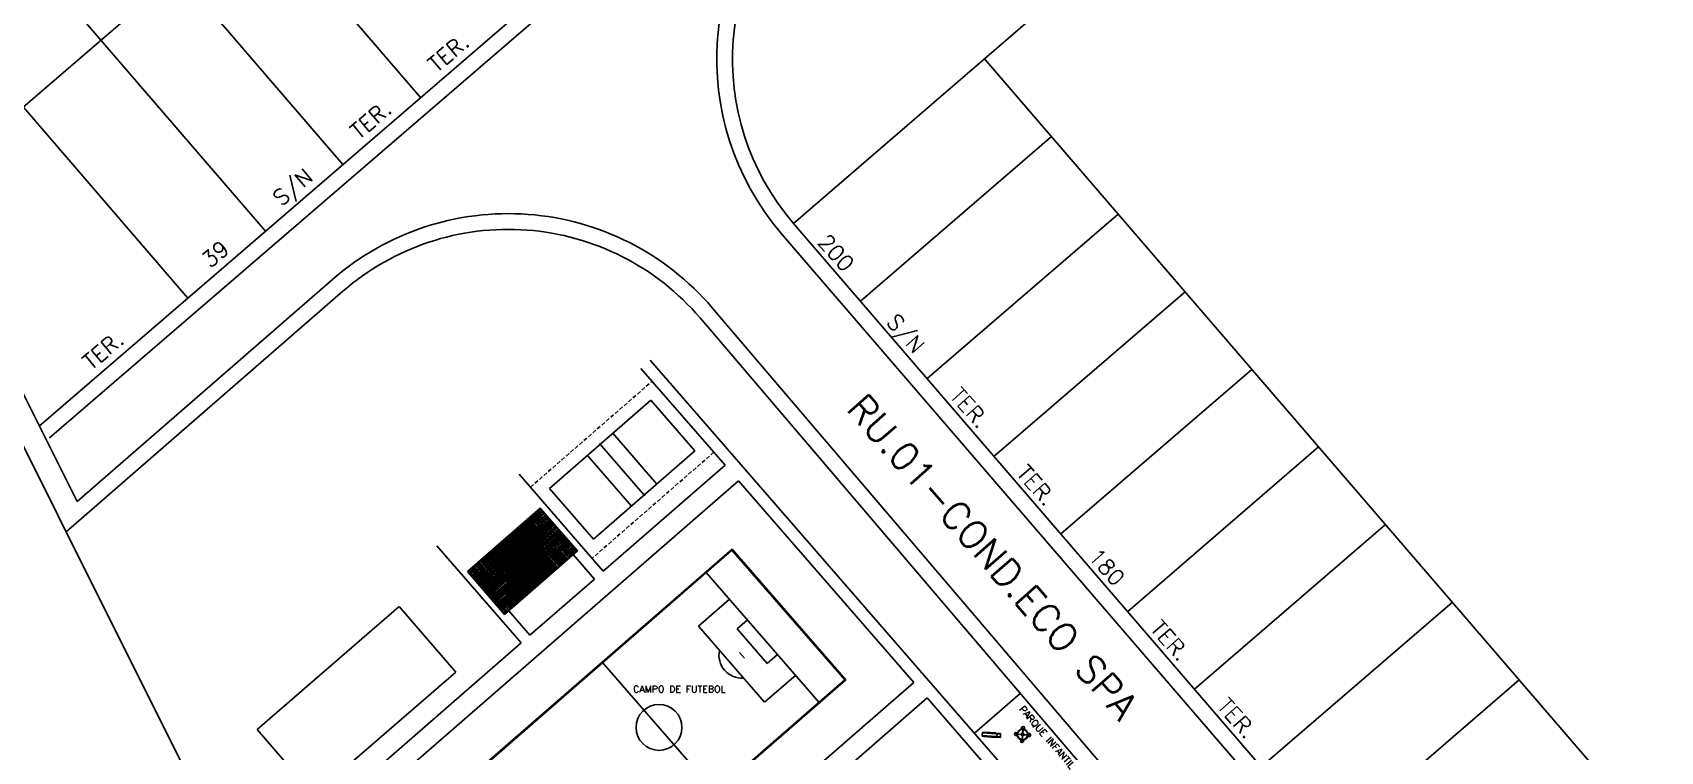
# Model space of a CAD drawing. Extents: x 714896 to 749292, y 8417558 to 8447149.
# Drawn here: x 741978 to 742184.7, y 8429004 to 8429095.2 of the extents above; entities that cross this region are included whole.
import ezdxf

# ---------------------------------------------------------------- set-up
doc = ezdxf.new("R2010")
doc.units = 0
doc.header["$MEASUREMENT"] = 0
doc.linetypes.add('DASHED', pattern=[0.75, 0.5, -0.25])
for name, color, linetype in [('LOTE', 7, 'CONTINUOUS'), ('NUM-PORTA', 7, 'CONTINUOUS'), ('QUADRA', 6, 'CONTINUOUS'), ('TEXTO', 7, 'CONTINUOUS'), ('TEXTODERUA', 3, 'CONTINUOUS')]:
    doc.layers.add(name, color=color, linetype=linetype)
doc.styles.add('RG100', font='ROMANS.shx', dxfattribs={"height": 12.5})
doc.styles.add('ROMANS', font='ROMANS.SHX', dxfattribs={"height": 1.5})

msp = doc.modelspace()

# ---------------------------------------------------------------- linework, layer by layer
at = {"layer": 'LOTE', "color": 7, "linetype": 'CONTINUOUS'}
for p, q in [((741875.89, 8429250.91), (741983.68, 8429035.7)), ((741964.09, 8429074.8), (742124.6, 8429213.03)), ((741978.87, 8429045.29), (742121.23, 8429167.9)), ((741980.17, 8429043.78), (742122.54, 8429166.39)), ((742027.27, 8429086.98), (741985.51, 8429135.48)), ((742017.42, 8429078.5), (741975.66, 8429126.99)), ((742007.57, 8429070.02), (741965.81, 8429118.51)), ((741997.72, 8429061.53), (741955.96, 8429110.03)), ((742098.87, 8429091.89), (742074.62, 8429071.01)), ((742107.35, 8429082.04), (742083.1, 8429061.16)), ((742115.83, 8429072.19), (742091.59, 8429051.31)), ((741982.29, 8429031.85), (742017.41, 8429062.39)), ((741983.68, 8429035.7), (742016.1, 8429063.9)), ((742124.32, 8429062.34), (742100.07, 8429041.46)), ((742136.33, 8428975.84), (742064.28, 8429060.31)), ((742130.3, 8428979.84), (742062.76, 8429059.02)), ((742132.8, 8429052.49), (742108.55, 8429031.61)), ((742141.28, 8429042.64), (742117.04, 8429021.76)), ((742149.77, 8429032.79), (742125.52, 8429011.91)), ((742158.25, 8429022.94), (742134, 8429002.06)), ((742166.73, 8429013.09), (742142.49, 8428992.21)), ((742097.59, 8429006.33), (742103.4, 8429011.36)), ((742098.56, 8429005.96), (742098.6, 8429006.43)), ((742098.59, 8429006.39), (742100.91, 8429006.22)), ((742098.59, 8429006.38), (742100.91, 8429006.21)), ((742098.6, 8429006.43), (742100.91, 8429006.26)), ((742098.8, 8429006.41), (742098.81, 8429006.47)), ((742098.81, 8429006.47), (742100.3, 8429006.36)), ((742100.3, 8429006.3), (742100.3, 8429006.36)), ((742100.45, 8429006.29), (742100.42, 8429005.83)), ((742102.93, 8429006.02), (742102.96, 8429006.37)), ((742103.57, 8429006.91), (742103.93, 8429006.88)), ((742103.68, 8429006.16), (742103.69, 8429006.28)), ((742103.7, 8429006.31), (742103.73, 8429006.79)), ((742103.71, 8429006.15), (742103.72, 8429006.28)), ((742103.72, 8429006.31), (742103.75, 8429006.79)), ((742103.73, 8429006.83), (742103.74, 8429006.89)), ((742103.76, 8429006.82), (742103.76, 8429006.89)), ((742104.46, 8429006.27), (742104.43, 8429005.91)), ((742100.88, 8429005.83), (742098.56, 8429006)), ((742100.88, 8429005.79), (742098.56, 8429005.96)), ((742100.88, 8429005.84), (742098.57, 8429006.01)), ((742098.77, 8429005.89), (742098.77, 8429005.95)), ((742100.26, 8429005.78), (742098.77, 8429005.89)), ((742100.26, 8429005.78), (742100.26, 8429005.84)), ((742100.91, 8429006.26), (742100.88, 8429005.79)), ((742103.02, 8429006.2), (742102.95, 8429006.21)), ((742103.01, 8429006.18), (742102.95, 8429006.19)), ((742103.05, 8429006.2), (742103.53, 8429006.17)), ((742103.05, 8429006.18), (742103.52, 8429006.15)), ((742103.82, 8429005.38), (742103.47, 8429005.41)), ((742103.56, 8429006.17), (742103.68, 8429006.16)), ((742103.56, 8429006.14), (742103.68, 8429006.13)), ((742103.63, 8429005.46), (742103.63, 8429005.4)), ((742103.64, 8429005.5), (742103.67, 8429005.98)), ((742103.66, 8429005.46), (742103.65, 8429005.39)), ((742103.66, 8429005.5), (742103.69, 8429005.97)), ((742103.67, 8429006.01), (742103.68, 8429006.13)), ((742103.7, 8429006.01), (742103.71, 8429006.13)), ((742103.71, 8429006.15), (742103.83, 8429006.15)), ((742103.71, 8429006.13), (742103.83, 8429006.12)), ((742103.86, 8429006.12), (742104.34, 8429006.09)), ((742103.87, 8429006.14), (742104.34, 8429006.11)), ((742104.38, 8429006.11), (742104.45, 8429006.1)), ((742104.38, 8429006.08), (742104.44, 8429006.08))]:
    msp.add_line(p, q, dxfattribs=at)
at = {"layer": 'LOTE'}
for p, q in [((742065.92, 8429040.31), (742055.22, 8429052.6)), ((742106.09, 8428996.56), (742056.43, 8429053.65)), ((742050.47, 8429026.87), (742065.92, 8429040.31)), ((742024.4, 8429000.75), (742067.63, 8429038.34)), ((742039.78, 8429039.17), (742050.47, 8429026.87)), ((742089.87, 8429012.76), (742067.63, 8429038.34)), ((742042.05, 8429029.8), (742042.46, 8429034.86)), ((742042.46, 8429034.87), (742042.46, 8429034.87)), ((742029.33, 8429030.08), (742040.03, 8429017.78)), ((742038.34, 8429026.48), (742042.05, 8429029.8)), ((742042.05, 8429029.8), (742047.12, 8429029.38)), ((742046.65, 8429028.98), (742049.34, 8429025.88)), ((742038.34, 8429026.48), (742033.22, 8429026.83)), ((742038.34, 8429026.48), (742037.93, 8429021.41)), ((742041.16, 8429018.77), (742049.34, 8429025.88)), ((742063.54, 8429026.72), (742077.85, 8429010.27)), ((742041.11, 8429024.16), (742041.11, 8429024.16)), ((742066.5, 8429023.32), (742062.55, 8429019.89)), ((742037.93, 8429021.41), (742037.93, 8429021.41)), ((742038.47, 8429021.86), (742041.16, 8429018.77)), ((742062.55, 8429019.89), (742070.94, 8429010.24)), ((742068.79, 8429020.69), (742067.47, 8429019.55)), ((742067.47, 8429019.55), (742071.29, 8429015.16)), ((742069.97, 8429019.41), (742069.89, 8429019.34)), ((742008.67, 8428990.51), (742040.03, 8429017.78)), ((742071.49, 8429017.65), (742071.42, 8429017.59)), ((742064.69, 8428998.83), (742050.38, 8429015.28)), ((742068.38, 8429015.84), (742067.74, 8429016.57)), ((742072.6, 8429016.3), (742071.29, 8429015.16)), ((742067.43, 8428993.24), (742089.87, 8429012.76)), ((742074.89, 8429013.67), (742070.94, 8429010.24)), ((742069.14, 8428991.28), (742091.58, 8429010.8)), ((742102.04, 8428998.78), (742091.58, 8429010.8))]:
    msp.add_line(p, q, dxfattribs=at)
at = {"layer": 'LOTE', "linetype": 'DASHED'}
for p, q in [((742041.22, 8429037.54), (742056.67, 8429050.98)), ((742064.51, 8429041.97), (742049.06, 8429028.53))]:
    msp.add_line(p, q, dxfattribs=at)
at = {"layer": 'LOTE', "linetype": 'BYBLOCK'}
for p, q in [((742056.5, 8429048.57), (742043.63, 8429037.37)), ((742062.1, 8429042.13), (742056.5, 8429048.57)), ((742057.28, 8429037.94), (742051.68, 8429044.37)), ((742054.06, 8429035.14), (742048.46, 8429041.57)), ((742049.23, 8429030.94), (742062.1, 8429042.13)), ((742055.76, 8429036.43), (742049.97, 8429043.08)), ((742043.63, 8429037.37), (742049.23, 8429030.94)), ((742006.51, 8429006.79), (742024.54, 8429022.38)), ((742024.54, 8429022.38), (742031.74, 8429014.06)), ((742013.71, 8428998.47), (742031.74, 8429014.06)), ((742013.71, 8428998.47), (742006.51, 8429006.79))]:
    msp.add_line(p, q, dxfattribs=at)
at = {"layer": 'LOTE', "color": 30}
for p, q in [((742042.18, 8429031.35), (742040.56, 8429033.22)), ((742042.19, 8429031.48), (742040.63, 8429033.28)), ((742042.21, 8429031.74), (742040.77, 8429033.41)), ((742042.22, 8429031.88), (742040.84, 8429033.47)), ((742042.24, 8429032.14), (742040.98, 8429033.59)), ((742042.25, 8429032.27), (742041.06, 8429033.65)), ((742042.27, 8429032.53), (742041.2, 8429033.78)), ((742042.29, 8429032.66), (742041.27, 8429033.84)), ((742042.31, 8429032.92), (742041.41, 8429033.96)), ((742042.32, 8429033.05), (742041.48, 8429034.02)), ((742042.34, 8429033.32), (742041.62, 8429034.15)), ((742042.35, 8429033.45), (742041.69, 8429034.21)), ((742042.37, 8429033.71), (742041.83, 8429034.33)), ((742042.38, 8429033.84), (742041.9, 8429034.39)), ((742042.4, 8429034.1), (742042.05, 8429034.52)), ((742042.41, 8429034.23), (742042.12, 8429034.58)), ((742043.93, 8429033.17), (742042.21, 8429031.67)), ((742043.87, 8429033.24), (742042.22, 8429031.81)), ((742043.75, 8429033.38), (742042.24, 8429032.07)), ((742043.69, 8429033.45), (742042.25, 8429032.21)), ((742042.44, 8429034.5), (742042.26, 8429034.7)), ((742043.56, 8429033.59), (742042.27, 8429032.47)), ((742043.5, 8429033.66), (742042.28, 8429032.61)), ((742043.38, 8429033.81), (742042.3, 8429032.87)), ((742043.32, 8429033.88), (742042.31, 8429033.01)), ((742042.45, 8429034.63), (742042.33, 8429034.76)), ((742043.2, 8429034.02), (742042.34, 8429033.27)), ((742043.13, 8429034.09), (742042.35, 8429033.41)), ((742043.01, 8429034.23), (742042.37, 8429033.67)), ((742042.95, 8429034.3), (742042.38, 8429033.81)), ((742042.83, 8429034.44), (742042.4, 8429034.07)), ((742042.76, 8429034.51), (742042.41, 8429034.21)), ((742042.64, 8429034.65), (742042.43, 8429034.47)), ((742042.58, 8429034.73), (742042.44, 8429034.61)), ((742040.44, 8429028.35), (742038.08, 8429031.07)), ((742040.58, 8429028.48), (742038.23, 8429031.19)), ((742040.65, 8429028.54), (742038.3, 8429031.25)), ((742040.79, 8429028.66), (742038.44, 8429031.38)), ((742040.86, 8429028.73), (742038.51, 8429031.44)), ((742041, 8429028.85), (742038.65, 8429031.56)), ((742041.07, 8429028.91), (742038.72, 8429031.62)), ((742041.2, 8429029.04), (742038.86, 8429031.75)), ((742041.27, 8429029.1), (742038.93, 8429031.81)), ((742041.41, 8429029.23), (742039.07, 8429031.93)), ((742041.48, 8429029.29), (742039.15, 8429031.99)), ((742041.62, 8429029.41), (742039.29, 8429032.12)), ((742041.69, 8429029.48), (742039.36, 8429032.18)), ((742041.83, 8429029.6), (742039.5, 8429032.3)), ((742041.9, 8429029.66), (742039.57, 8429032.36)), ((742042.04, 8429029.79), (742039.71, 8429032.49)), ((742042.06, 8429029.91), (742039.78, 8429032.55)), ((742042.08, 8429030.17), (742039.92, 8429032.67)), ((742042.09, 8429030.3), (742039.99, 8429032.73)), ((742042.11, 8429030.57), (742040.14, 8429032.85)), ((742042.13, 8429030.7), (742040.21, 8429032.92)), ((742042.15, 8429030.96), (742040.35, 8429033.04)), ((742042.16, 8429031.09), (742040.42, 8429033.1)), ((742044.8, 8429032.18), (742042.05, 8429029.81)), ((742044.67, 8429032.32), (742042.07, 8429030.07)), ((742044.61, 8429032.39), (742042.09, 8429030.21)), ((742044.49, 8429032.53), (742042.11, 8429030.47)), ((742044.43, 8429032.6), (742042.12, 8429030.61)), ((742044.3, 8429032.74), (742042.14, 8429030.87)), ((742044.24, 8429032.82), (742042.15, 8429031.01)), ((742044.12, 8429032.96), (742042.17, 8429031.27)), ((742044.86, 8429032.11), (742042.17, 8429029.79)), ((742044.06, 8429033.03), (742042.18, 8429031.41)), ((742044.98, 8429031.97), (742042.43, 8429029.76)), ((742045.04, 8429031.9), (742042.56, 8429029.75)), ((742045.16, 8429031.75), (742042.83, 8429029.73)), ((742045.23, 8429031.68), (742042.96, 8429029.72)), ((742045.35, 8429031.54), (742043.22, 8429029.7)), ((742045.41, 8429031.47), (742043.35, 8429029.69)), ((742045.53, 8429031.33), (742043.61, 8429029.67)), ((742045.59, 8429031.26), (742043.74, 8429029.66)), ((742045.72, 8429031.12), (742044, 8429029.64)), ((742037.94, 8429026.51), (742035.75, 8429029.04)), ((742038.21, 8429026.49), (742035.89, 8429029.16)), ((742038.34, 8429026.48), (742035.96, 8429029.22)), ((742038.48, 8429026.6), (742036.1, 8429029.35)), ((742038.55, 8429026.66), (742036.17, 8429029.41)), ((742038.69, 8429026.79), (742036.32, 8429029.53)), ((742038.76, 8429026.85), (742036.39, 8429029.59)), ((742038.9, 8429026.97), (742036.53, 8429029.72)), ((742038.97, 8429027.04), (742036.6, 8429029.78)), ((742039.11, 8429027.16), (742036.74, 8429029.9)), ((742039.18, 8429027.22), (742036.81, 8429029.96)), ((742039.32, 8429027.35), (742036.95, 8429030.09)), ((742039.39, 8429027.41), (742037.02, 8429030.15)), ((742039.53, 8429027.54), (742037.16, 8429030.27)), ((742039.6, 8429027.6), (742037.24, 8429030.33)), ((742039.74, 8429027.73), (742037.38, 8429030.45)), ((742039.81, 8429027.79), (742037.45, 8429030.52)), ((742039.95, 8429027.91), (742037.59, 8429030.64)), ((742040.02, 8429027.98), (742037.66, 8429030.7)), ((742040.16, 8429028.1), (742037.8, 8429030.82)), ((742040.23, 8429028.16), (742037.87, 8429030.89)), ((742040.37, 8429028.29), (742038.01, 8429031.01)), ((742043.57, 8429026.3), (742041.2, 8429029.04)), ((742043.64, 8429026.36), (742041.27, 8429029.1)), ((742043.78, 8429026.48), (742041.41, 8429029.23)), ((742043.85, 8429026.55), (742041.48, 8429029.29)), ((742044, 8429026.67), (742041.62, 8429029.41)), ((742044.07, 8429026.73), (742041.69, 8429029.48)), ((742044.21, 8429026.85), (742041.83, 8429029.6)), ((742044.28, 8429026.92), (742041.9, 8429029.66)), ((742044.42, 8429027.04), (742042.04, 8429029.79)), ((742044.49, 8429027.1), (742042.17, 8429029.79)), ((742044.63, 8429027.22), (742042.44, 8429029.76)), ((742044.7, 8429027.28), (742042.57, 8429029.75)), ((742044.85, 8429027.41), (742042.84, 8429029.73)), ((742044.92, 8429027.47), (742042.97, 8429029.72)), ((742045.06, 8429027.59), (742043.24, 8429029.7)), ((742045.13, 8429027.65), (742043.37, 8429029.69)), ((742045.27, 8429027.78), (742043.64, 8429029.67)), ((742045.34, 8429027.84), (742043.77, 8429029.66)), ((742045.48, 8429027.96), (742044.04, 8429029.63)), ((742045.78, 8429031.05), (742044.14, 8429029.63)), ((742045.55, 8429028.02), (742044.17, 8429029.62)), ((742045.9, 8429030.91), (742044.4, 8429029.6)), ((742045.69, 8429028.15), (742044.44, 8429029.6)), ((742045.96, 8429030.83), (742044.53, 8429029.59)), ((742045.76, 8429028.21), (742044.57, 8429029.59)), ((742046.09, 8429030.69), (742044.79, 8429029.57)), ((742045.91, 8429028.33), (742044.84, 8429029.57)), ((742046.15, 8429030.62), (742044.92, 8429029.56)), ((742045.98, 8429028.39), (742044.97, 8429029.56)), ((742046.27, 8429030.48), (742045.18, 8429029.54)), ((742046.12, 8429028.52), (742045.24, 8429029.54)), ((742046.33, 8429030.41), (742045.31, 8429029.53)), ((742046.19, 8429028.58), (742045.37, 8429029.53)), ((742046.46, 8429030.27), (742045.58, 8429029.51)), ((742046.33, 8429028.7), (742045.64, 8429029.5)), ((742046.52, 8429030.2), (742045.71, 8429029.5)), ((742046.4, 8429028.76), (742045.77, 8429029.49)), ((742046.64, 8429030.06), (742045.97, 8429029.48)), ((742046.54, 8429028.88), (742046.04, 8429029.47)), ((742046.7, 8429029.99), (742046.1, 8429029.47)), ((742046.61, 8429028.95), (742046.17, 8429029.46)), ((742046.83, 8429029.84), (742046.36, 8429029.44)), ((742046.75, 8429029.07), (742046.44, 8429029.44)), ((742046.89, 8429029.77), (742046.49, 8429029.43)), ((742046.83, 8429029.13), (742046.57, 8429029.43)), ((742047.01, 8429029.63), (742046.76, 8429029.41)), ((742046.97, 8429029.25), (742046.84, 8429029.41)), ((742047.07, 8429029.56), (742046.89, 8429029.4)), ((742047.04, 8429029.32), (742046.97, 8429029.39)), ((742033.46, 8429026.82), (742033.35, 8429026.95)), ((742033.59, 8429026.81), (742033.42, 8429027.01)), ((742033.85, 8429026.79), (742033.56, 8429027.13)), ((742033.99, 8429026.78), (742033.63, 8429027.19)), ((742034.25, 8429026.76), (742033.77, 8429027.32)), ((742034.38, 8429026.75), (742033.84, 8429027.38)), ((742034.64, 8429026.73), (742033.98, 8429027.5)), ((742034.78, 8429026.73), (742034.05, 8429027.56)), ((742035.04, 8429026.71), (742034.19, 8429027.69)), ((742035.17, 8429026.7), (742034.26, 8429027.75)), ((742035.44, 8429026.68), (742034.41, 8429027.87)), ((742035.57, 8429026.67), (742034.48, 8429027.93)), ((742035.83, 8429026.65), (742034.62, 8429028.06)), ((742035.96, 8429026.64), (742034.69, 8429028.12)), ((742036.23, 8429026.62), (742034.83, 8429028.24)), ((742036.36, 8429026.62), (742034.9, 8429028.3)), ((742036.62, 8429026.6), (742035.04, 8429028.42)), ((742036.75, 8429026.59), (742035.11, 8429028.49)), ((742037.02, 8429026.57), (742035.25, 8429028.61)), ((742037.15, 8429026.56), (742035.33, 8429028.67)), ((742037.41, 8429026.54), (742035.47, 8429028.79)), ((742037.55, 8429026.53), (742035.54, 8429028.86)), ((742037.81, 8429026.51), (742035.68, 8429028.98)), ((742041.24, 8429024.27), (742038.9, 8429026.97)), ((742041.31, 8429024.33), (742038.97, 8429027.04)), ((742041.45, 8429024.45), (742039.11, 8429027.16)), ((742041.52, 8429024.52), (742039.18, 8429027.22)), ((742041.66, 8429024.64), (742039.32, 8429027.35)), ((742041.73, 8429024.7), (742039.39, 8429027.41)), ((742041.87, 8429024.82), (742039.53, 8429027.54)), ((742041.94, 8429024.89), (742039.6, 8429027.6)), ((742042.09, 8429025.01), (742039.74, 8429027.73)), ((742042.16, 8429025.07), (742039.81, 8429027.79)), ((742042.3, 8429025.19), (742039.95, 8429027.91)), ((742042.37, 8429025.25), (742040.02, 8429027.98)), ((742042.51, 8429025.38), (742040.16, 8429028.1)), ((742042.58, 8429025.44), (742040.23, 8429028.16)), ((742042.72, 8429025.56), (742040.37, 8429028.29)), ((742042.79, 8429025.62), (742040.44, 8429028.35)), ((742042.94, 8429025.75), (742040.58, 8429028.48)), ((742043.01, 8429025.81), (742040.65, 8429028.54)), ((742043.15, 8429025.93), (742040.79, 8429028.66)), ((742043.22, 8429025.99), (742040.86, 8429028.73)), ((742043.36, 8429026.12), (742041, 8429028.85)), ((742043.43, 8429026.18), (742041.07, 8429028.91)), ((742033.44, 8429026.82), (742033.32, 8429026.72)), ((742033.57, 8429026.81), (742033.38, 8429026.65)), ((742033.83, 8429026.79), (742033.5, 8429026.5)), ((742033.97, 8429026.78), (742033.56, 8429026.43)), ((742034.23, 8429026.76), (742033.69, 8429026.29)), ((742034.36, 8429026.75), (742033.75, 8429026.22)), ((742034.63, 8429026.74), (742033.87, 8429026.08)), ((742034.76, 8429026.73), (742033.93, 8429026.01)), ((742035.03, 8429026.71), (742034.06, 8429025.87)), ((742035.16, 8429026.7), (742034.12, 8429025.8)), ((742035.43, 8429026.68), (742034.24, 8429025.66)), ((742035.56, 8429026.67), (742034.3, 8429025.59)), ((742035.82, 8429026.65), (742034.43, 8429025.44)), ((742035.96, 8429026.64), (742034.49, 8429025.37)), ((742036.22, 8429026.63), (742034.61, 8429025.23)), ((742036.35, 8429026.62), (742034.67, 8429025.16)), ((742036.62, 8429026.6), (742034.79, 8429025.02)), ((742036.75, 8429026.59), (742034.86, 8429024.95)), ((742037.02, 8429026.57), (742034.98, 8429024.81)), ((742037.15, 8429026.56), (742035.04, 8429024.74)), ((742037.42, 8429026.54), (742035.16, 8429024.59)), ((742037.55, 8429026.53), (742035.23, 8429024.52)), ((742037.81, 8429026.51), (742035.35, 8429024.38)), ((742037.95, 8429026.51), (742035.41, 8429024.31)), ((742038.21, 8429026.49), (742035.53, 8429024.17)), ((742038.34, 8429026.48), (742035.59, 8429024.1)), ((742038.32, 8429026.21), (742035.72, 8429023.96)), ((742038.31, 8429026.08), (742035.78, 8429023.89)), ((742038.29, 8429025.81), (742035.9, 8429023.75)), ((742038.28, 8429025.68), (742035.96, 8429023.68)), ((742038.26, 8429025.41), (742036.09, 8429023.53)), ((742038.24, 8429025.28), (742036.15, 8429023.46)), ((742038.22, 8429025.01), (742036.27, 8429023.32)), ((742038.21, 8429024.88), (742036.33, 8429023.25)), ((742039.82, 8429023.04), (742038.21, 8429024.9)), ((742039.96, 8429023.16), (742038.24, 8429025.16)), ((742040.03, 8429023.22), (742038.25, 8429025.29)), ((742040.18, 8429023.35), (742038.27, 8429025.55)), ((742040.25, 8429023.41), (742038.28, 8429025.69)), ((742040.39, 8429023.53), (742038.3, 8429025.95)), ((742040.46, 8429023.59), (742038.31, 8429026.08)), ((742040.6, 8429023.72), (742038.33, 8429026.34)), ((742040.67, 8429023.78), (742038.34, 8429026.47)), ((742040.81, 8429023.9), (742038.48, 8429026.6)), ((742040.88, 8429023.96), (742038.55, 8429026.66)), ((742041.03, 8429024.09), (742038.69, 8429026.79)), ((742041.1, 8429024.15), (742038.76, 8429026.85)), ((742038.19, 8429024.61), (742036.46, 8429023.11)), ((742038.18, 8429024.48), (742036.52, 8429023.04)), ((742038.16, 8429024.21), (742036.64, 8429022.9)), ((742038.15, 8429024.08), (742036.7, 8429022.83)), ((742038.13, 8429023.81), (742036.83, 8429022.69)), ((742038.11, 8429023.68), (742036.89, 8429022.61)), ((742038.09, 8429023.41), (742037.01, 8429022.47)), ((742038.08, 8429023.28), (742037.07, 8429022.4)), ((742038.06, 8429023.01), (742037.19, 8429022.26)), ((742038.05, 8429022.88), (742037.26, 8429022.19)), ((742038.69, 8429022.06), (742038.04, 8429022.8)), ((742038.76, 8429022.12), (742038.05, 8429022.94)), ((742038.9, 8429022.24), (742038.08, 8429023.2)), ((742038.97, 8429022.3), (742038.09, 8429023.33)), ((742039.12, 8429022.42), (742038.11, 8429023.59)), ((742039.19, 8429022.49), (742038.12, 8429023.72)), ((742039.33, 8429022.61), (742038.14, 8429023.98)), ((742039.4, 8429022.67), (742038.15, 8429024.11)), ((742039.54, 8429022.79), (742038.17, 8429024.38)), ((742039.61, 8429022.85), (742038.18, 8429024.51)), ((742039.75, 8429022.98), (742038.2, 8429024.77)), ((742038.03, 8429022.61), (742037.38, 8429022.05)), ((742038.02, 8429022.48), (742037.44, 8429021.98)), ((742037.99, 8429022.21), (742037.56, 8429021.84)), ((742037.98, 8429022.08), (742037.63, 8429021.77)), ((742037.96, 8429021.81), (742037.75, 8429021.62)), ((742037.95, 8429021.68), (742037.81, 8429021.55)), ((742038.05, 8429021.5), (742037.95, 8429021.63)), ((742038.13, 8429021.56), (742037.96, 8429021.76)), ((742038.27, 8429021.69), (742037.98, 8429022.02)), ((742038.34, 8429021.75), (742037.99, 8429022.15)), ((742038.48, 8429021.87), (742038.01, 8429022.41)), ((742038.55, 8429021.93), (742038.02, 8429022.54))]:
    msp.add_line(p, q, dxfattribs=at)
at = {"layer": 'LOTE', "color": 7, "linetype": 'CONTINUOUS'}
for points in [[(742074.62, 8429071.01), (742206.01, 8428918.44)], [(742073.1, 8429069.7), (742204.5, 8428917.14)]]:
    msp.add_lwpolyline(points, dxfattribs=at)
at = {"layer": 'LOTE'}
for points in [[(742033.22, 8429026.84), (742042.45, 8429034.87), (742047.18, 8429029.44), (742037.94, 8429021.4)], [(742034.2, 8429026.77), (742042.39, 8429033.88), (742046.19, 8429029.51), (742038.01, 8429022.39)]]:
    msp.add_lwpolyline(points, close=True, dxfattribs=at)
at = {"layer": 'LOTE', "color": 3}
for points in [[(742066.81, 8429029.68), (742081.25, 8429013.08), (742048.28, 8428984.4), (742033.84, 8429001)], [(742066.8, 8429029.54), (742081.11, 8429013.09), (742048.29, 8428984.54), (742033.98, 8429000.99)]]:
    msp.add_lwpolyline(points, close=True, dxfattribs=at)
at = {"layer": 'LOTE'}
msp.add_circle((742057.54, 8429007.05), 2.91, dxfattribs=at)
at = {"layer": 'LOTE', "color": 7, "linetype": 'CONTINUOUS'}
for radius in [0.683, 0.649, 0.171, 0.137]:
    msp.add_circle((742103.7, 8429006.14), radius, dxfattribs=at)
for centre, radius, start, end in [((742098.87, 8429091.89), 34, 130.7356, 220.7356), ((742098.87, 8429091.89), 32, 130.7356, 220.7356), ((742038.41, 8429038.25), 34, 40.4626, 131.0164), ((742038.41, 8429038.25), 32, 40.4626, 131.0164), ((742102.87, 8429006.2), 0.193, 61.5327, 290.1642), ((742102.87, 8429006.2), 0.171, 58.0303, 293.6666), ((742103.76, 8429006.97), 0.193, 331.5327, 200.1642), ((742103.76, 8429006.97), 0.171, 328.0303, 203.6666), ((742104.52, 8429006.08), 0.193, 241.5327, 110.1642), ((742103.64, 8429005.32), 0.193, 151.5327, 20.1642), ((742103.64, 8429005.32), 0.171, 148.0303, 23.6666), ((742104.52, 8429006.08), 0.171, 238.0303, 113.6666)]:
    msp.add_arc(centre, radius, start, end, dxfattribs=at)
at = {"layer": 'LOTE'}
msp.add_arc((742068.06, 8429016.21), 2.91, 167.8863, 274.1465, dxfattribs=at)
at = {"layer": 'QUADRA', "color": 6, "linetype": 'CONTINUOUS'}
for points in [[(742230.26, 8428939.33), (742206.01, 8428918.44), (742204.5, 8428917.14), (742194.1, 8428908.11), (742194.1, 8428908.11), (742166.97, 8428884.44), (742166.97, 8428884.44), (742136.46, 8428857.7), (742078.06, 8428918.4), (741996.75, 8429002.91), (741872.38, 8429251.82), (742135.91, 8429478.8), (742137.87, 8429476.53), (742311.46, 8429274.98), (742098.87, 8429091.89)], [(742445.27, 8429119.48), (742230.26, 8428939.33), (742098.87, 8429091.89), (742311.46, 8429274.98)]]:
    msp.add_lwpolyline(points, close=True, dxfattribs=at)

# ---------------------------------------------------------------- texts
at = {"layer": 'NUM-PORTA', "style": 'ROMANS'}
for s, rotation, p in [('S/N', 40.0996, (742009.59, 8429073.09)), ('39', 40.0996, (742000.55, 8429065.25)), ('200', 311.5942, (742077.57, 8429068.54)), ('S/N', 311.5942, (742086.29, 8429058.41)), ('180', 311.5942, (742111.92, 8429028.66))]:
    msp.add_text(s, height=2, rotation=rotation, dxfattribs=at).set_placement(p)
at = {"layer": 'TEXTO', "style": 'ROMANS'}
for rotation, p in [(40.0996, (742029.3, 8429090.05)), (40.0996, (742019.44, 8429081.57)), (40.0996, (741985.46, 8429052.3)), (311.5942, (742094.34, 8429049.07)), (311.5942, (742102.82, 8429039.22)), (311.5942, (742119.79, 8429019.52)), (311.5942, (742128.27, 8429009.67))]:
    msp.add_text('TER.', height=2, rotation=rotation, dxfattribs=at).set_placement(p)
at = {"layer": 'TEXTO', "linetype": 'CONTINUOUS', "style": 'RG100'}
msp.add_text('CAMPO DE FUTEBOL ', height=0.875, dxfattribs=at).set_placement((742054.26, 8429011.47))
msp.add_text('PARQUE INFANTIL', height=0.875, rotation=310.8484, dxfattribs=at).set_placement((742103.2, 8429009.3))
at = {"layer": 'TEXTODERUA', "style": 'ROMANS'}
msp.add_text('RU.01-COND.ECO SPA', height=3.5, rotation=311.257, dxfattribs=at).set_placement((742081.16, 8429047.39))

doc.saveas('drawing.dxf')
